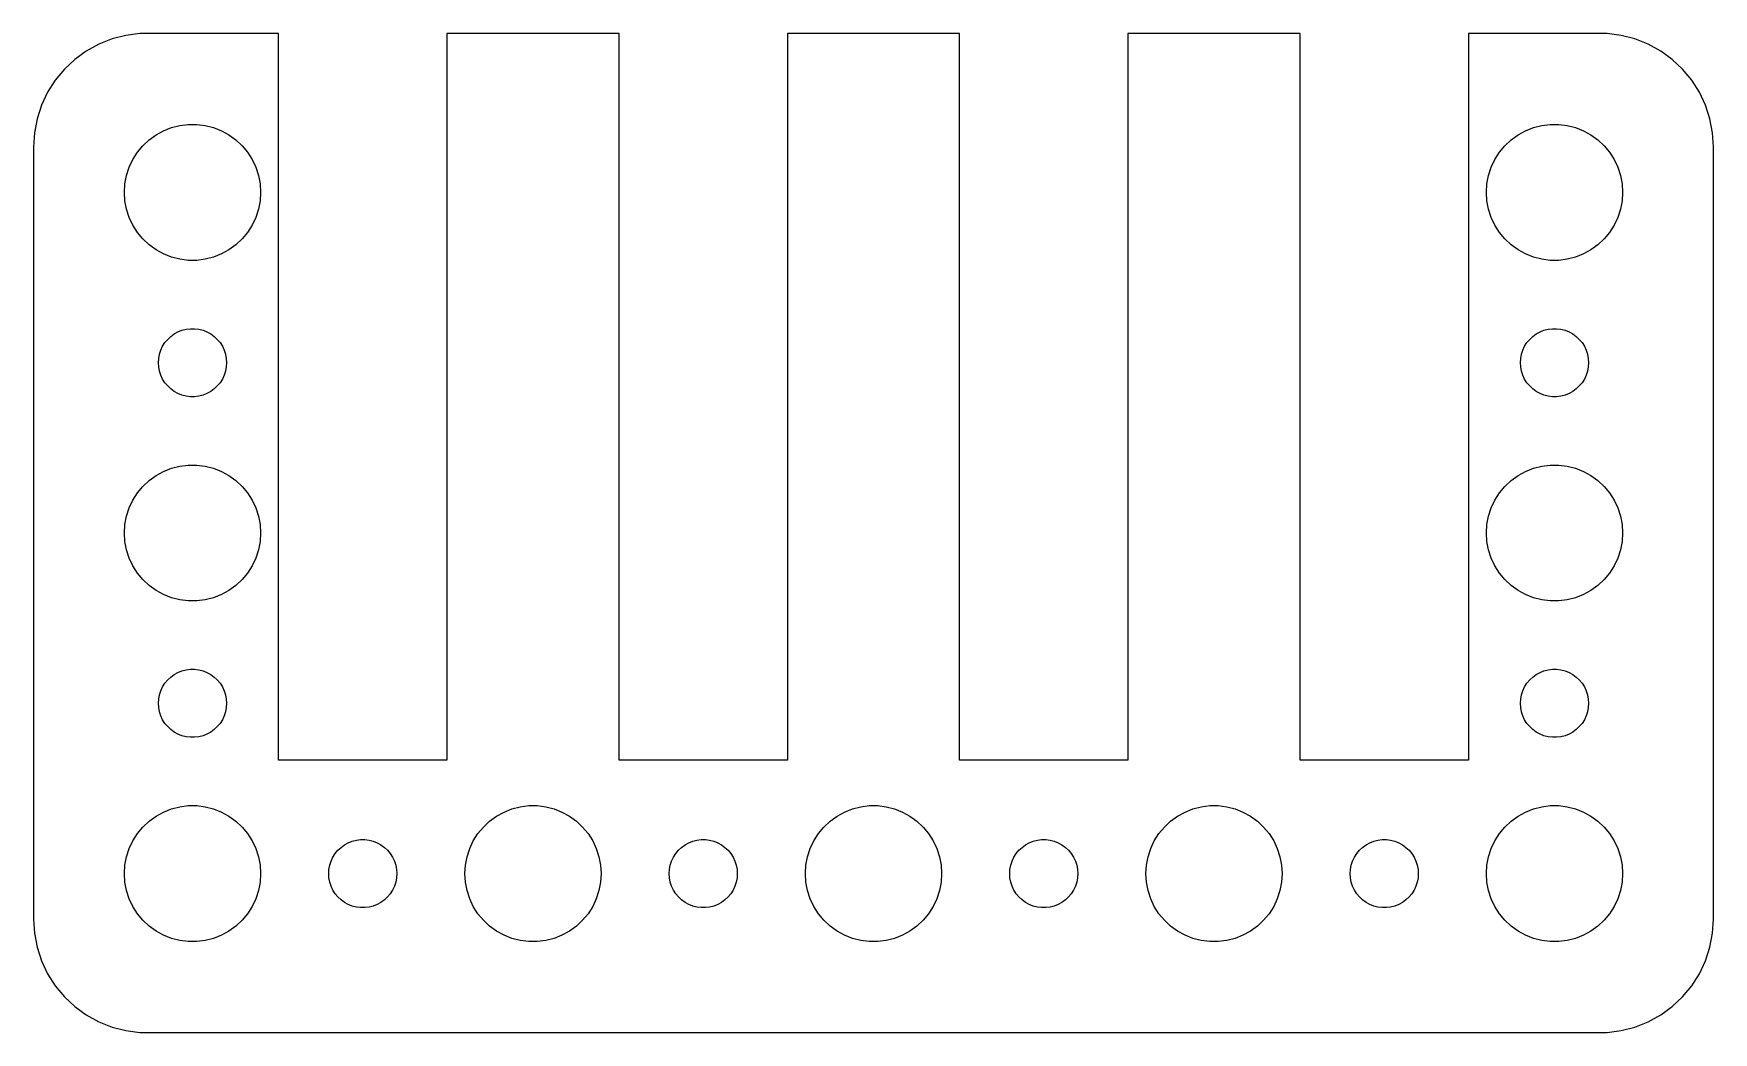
# Model space of a CAD drawing. Header units: metres. Extents: x -37 to 37, y 32 to 130.
# Drawn here: x -37 to 37, y 86 to 130 of the extents above; entities that cross this region are included whole.
import ezdxf

# ---------------------------------------------------------------- set-up
doc = ezdxf.new("R2010")
doc.units = ezdxf.units.M

msp = doc.modelspace()

# ---------------------------------------------------------------- linework, layer by layer
for p, q in [((-34.1289, 129.524), (-34.6791, 129.222)), ((-33.5451, 129.755), (-34.1289, 129.524)), ((-32.9369, 129.911), (-33.5451, 129.755)), ((-32.3139, 129.99), (-32.9369, 129.911)), ((-26.2062, 129.99), (-32.3139, 129.99)), ((-26.2062, 98), (-26.2062, 129.99)), ((-11.2062, 129.99), (-18.7938, 129.99)), ((-18.7938, 129.99), (-18.7938, 98)), ((-11.2062, 98), (-11.2062, 129.99)), ((3.79382, 129.99), (-3.79382, 129.99)), ((-3.79382, 129.99), (-3.79382, 98)), ((3.79382, 98), (3.79382, 129.99)), ((18.7938, 129.99), (11.2062, 129.99)), ((11.2062, 129.99), (11.2062, 98)), ((18.7938, 98), (18.7938, 129.99)), ((32.3139, 129.99), (26.2062, 129.99)), ((26.2062, 129.99), (26.2062, 98)), ((32.9369, 129.911), (32.3139, 129.99)), ((33.5451, 129.755), (32.9369, 129.911)), ((34.1289, 129.524), (33.5451, 129.755)), ((34.6791, 129.222), (34.1289, 129.524)), ((-35.1871, 128.853), (-35.6448, 128.423)), ((-34.6791, 129.222), (-35.1871, 128.853)), ((35.1871, 128.853), (34.6791, 129.222)), ((35.6448, 128.423), (35.1871, 128.853)), ((-35.6448, 128.423), (-36.0451, 127.939)), ((36.0451, 127.939), (35.6448, 128.423)), ((-36.3815, 127.409), (-36.6489, 126.841)), ((-36.0451, 127.939), (-36.3815, 127.409)), ((36.3815, 127.409), (36.0451, 127.939)), ((36.6489, 126.841), (36.3815, 127.409)), ((-36.6489, 126.841), (-36.8429, 126.243)), ((36.8429, 126.243), (36.6489, 126.841)), ((-36.8429, 126.243), (-36.9606, 125.627)), ((-31.2773, 125.714), (-30.927, 125.853)), ((-30.927, 125.853), (-30.5621, 125.947)), ((-30.5621, 125.947), (-30.1884, 125.994)), ((-30.1884, 125.994), (-29.8116, 125.994)), ((-29.8116, 125.994), (-29.4379, 125.947)), ((-29.4379, 125.947), (-29.0729, 125.853)), ((-29.0729, 125.853), (-28.7227, 125.714)), ((28.7227, 125.714), (29.0729, 125.853)), ((29.0729, 125.853), (29.4379, 125.947)), ((29.4379, 125.947), (29.8116, 125.994)), ((29.8116, 125.994), (30.1884, 125.994)), ((30.1884, 125.994), (30.5621, 125.947)), ((30.5621, 125.947), (30.927, 125.853)), ((30.927, 125.853), (31.2773, 125.714)), ((36.9606, 125.627), (36.8429, 126.243)), ((-36.9606, 125.627), (-37, 125)), ((-32.1869, 125.054), (-31.9123, 125.312)), ((-31.9123, 125.312), (-31.6075, 125.533)), ((-31.6075, 125.533), (-31.2773, 125.714)), ((-28.7227, 125.714), (-28.3925, 125.533)), ((-28.3925, 125.533), (-28.0877, 125.312)), ((-28.0877, 125.312), (-27.8131, 125.054)), ((27.8131, 125.054), (28.0877, 125.312)), ((28.0877, 125.312), (28.3925, 125.533)), ((28.3925, 125.533), (28.7227, 125.714)), ((31.2773, 125.714), (31.6075, 125.533)), ((31.6075, 125.533), (31.9123, 125.312)), ((31.9123, 125.312), (32.1869, 125.054)), ((37, 125), (36.9606, 125.627)), ((-37, 125), (-37, 91)), ((-32.7893, 124.104), (-32.6289, 124.445)), ((-32.6289, 124.445), (-32.427, 124.763)), ((-32.427, 124.763), (-32.1869, 125.054)), ((-27.8131, 125.054), (-27.5729, 124.763)), ((-27.5729, 124.763), (-27.3711, 124.445)), ((-27.3711, 124.445), (-27.2107, 124.104)), ((27.2107, 124.104), (27.3711, 124.445)), ((27.3711, 124.445), (27.5729, 124.763)), ((27.5729, 124.763), (27.8131, 125.054)), ((32.1869, 125.054), (32.427, 124.763)), ((32.427, 124.763), (32.6289, 124.445)), ((32.6289, 124.445), (32.7893, 124.104)), ((37, 91), (37, 125)), ((-32.9763, 123.376), (-32.9057, 123.746)), ((-32.9057, 123.746), (-32.7893, 124.104)), ((-27.2107, 124.104), (-27.0942, 123.746)), ((-27.0942, 123.746), (-27.0237, 123.376)), ((27.0237, 123.376), (27.0942, 123.746)), ((27.0942, 123.746), (27.2107, 124.104)), ((32.7893, 124.104), (32.9057, 123.746)), ((32.9057, 123.746), (32.9763, 123.376)), ((-33, 123), (-32.9763, 123.376)), ((-32.9763, 122.624), (-33, 123)), ((-27.0237, 123.376), (-27, 123)), ((-27, 123), (-27.0237, 122.624)), ((27, 123), (27.0237, 123.376)), ((27.0237, 122.624), (27, 123)), ((32.9763, 123.376), (33, 123)), ((33, 123), (32.9763, 122.624)), ((-32.9057, 122.254), (-32.9763, 122.624)), ((-32.7893, 121.896), (-32.9057, 122.254)), ((-27.0942, 122.254), (-27.2107, 121.896)), ((-27.0237, 122.624), (-27.0942, 122.254)), ((27.0942, 122.254), (27.0237, 122.624)), ((27.2107, 121.896), (27.0942, 122.254)), ((32.9057, 122.254), (32.7893, 121.896)), ((32.9763, 122.624), (32.9057, 122.254)), ((-32.6289, 121.555), (-32.7893, 121.896)), ((-32.427, 121.237), (-32.6289, 121.555)), ((-27.3711, 121.555), (-27.5729, 121.237)), ((-27.2107, 121.896), (-27.3711, 121.555)), ((27.3711, 121.555), (27.2107, 121.896)), ((27.5729, 121.237), (27.3711, 121.555)), ((32.6289, 121.555), (32.427, 121.237)), ((32.7893, 121.896), (32.6289, 121.555)), ((-32.1869, 120.946), (-32.427, 121.237)), ((-31.9123, 120.688), (-32.1869, 120.946)), ((-31.6075, 120.467), (-31.9123, 120.688)), ((-28.0877, 120.688), (-28.3925, 120.467)), ((-27.8131, 120.946), (-28.0877, 120.688)), ((-27.5729, 121.237), (-27.8131, 120.946)), ((27.8131, 120.946), (27.5729, 121.237)), ((28.0877, 120.688), (27.8131, 120.946)), ((28.3925, 120.467), (28.0877, 120.688)), ((31.9123, 120.688), (31.6075, 120.467)), ((32.1869, 120.946), (31.9123, 120.688)), ((32.427, 121.237), (32.1869, 120.946)), ((-31.2773, 120.286), (-31.6075, 120.467)), ((-30.927, 120.147), (-31.2773, 120.286)), ((-30.5621, 120.053), (-30.927, 120.147)), ((-30.1884, 120.006), (-30.5621, 120.053)), ((-29.8116, 120.006), (-30.1884, 120.006)), ((-29.4379, 120.053), (-29.8116, 120.006)), ((-29.0729, 120.147), (-29.4379, 120.053)), ((-28.7227, 120.286), (-29.0729, 120.147)), ((-28.3925, 120.467), (-28.7227, 120.286)), ((28.7227, 120.286), (28.3925, 120.467)), ((29.0729, 120.147), (28.7227, 120.286)), ((29.4379, 120.053), (29.0729, 120.147)), ((29.8116, 120.006), (29.4379, 120.053)), ((30.1884, 120.006), (29.8116, 120.006)), ((30.5621, 120.053), (30.1884, 120.006)), ((30.927, 120.147), (30.5621, 120.053)), ((31.2773, 120.286), (30.927, 120.147)), ((31.6075, 120.467), (31.2773, 120.286)), ((-30.6387, 116.857), (-30.4635, 116.927)), ((-30.4635, 116.927), (-30.2811, 116.973)), ((-30.2811, 116.973), (-30.0942, 116.997)), ((-30.0942, 116.997), (-29.9058, 116.997)), ((-29.9058, 116.997), (-29.7189, 116.973)), ((-29.7189, 116.973), (-29.5365, 116.927)), ((-29.5365, 116.927), (-29.3613, 116.857)), ((29.3613, 116.857), (29.5365, 116.927)), ((29.5365, 116.927), (29.7189, 116.973)), ((29.7189, 116.973), (29.9058, 116.997)), ((29.9058, 116.997), (30.0942, 116.997)), ((30.0942, 116.997), (30.2811, 116.973)), ((30.2811, 116.973), (30.4635, 116.927)), ((30.4635, 116.927), (30.6387, 116.857)), ((-31.3947, 116.052), (-31.3145, 116.223)), ((-31.3145, 116.223), (-31.2135, 116.382)), ((-31.2135, 116.382), (-31.0934, 116.527)), ((-31.0934, 116.527), (-30.9561, 116.656)), ((-30.9561, 116.656), (-30.8037, 116.766)), ((-30.8037, 116.766), (-30.6387, 116.857)), ((-29.3613, 116.857), (-29.1963, 116.766)), ((-29.1963, 116.766), (-29.0439, 116.656)), ((-29.0439, 116.656), (-28.9065, 116.527)), ((-28.9065, 116.527), (-28.7865, 116.382)), ((-28.7865, 116.382), (-28.6855, 116.223)), ((-28.6855, 116.223), (-28.6053, 116.052)), ((28.6053, 116.052), (28.6855, 116.223)), ((28.6855, 116.223), (28.7865, 116.382)), ((28.7865, 116.382), (28.9065, 116.527)), ((28.9065, 116.527), (29.0439, 116.656)), ((29.0439, 116.656), (29.1963, 116.766)), ((29.1963, 116.766), (29.3613, 116.857)), ((30.6387, 116.857), (30.8037, 116.766)), ((30.8037, 116.766), (30.9561, 116.656)), ((30.9561, 116.656), (31.0934, 116.527)), ((31.0934, 116.527), (31.2135, 116.382)), ((31.2135, 116.382), (31.3145, 116.223)), ((31.3145, 116.223), (31.3947, 116.052)), ((-31.5, 115.5), (-31.4882, 115.688)), ((-31.4882, 115.312), (-31.5, 115.5)), ((-31.4882, 115.688), (-31.4529, 115.873)), ((-31.4529, 115.873), (-31.3947, 116.052)), ((-28.6053, 116.052), (-28.5471, 115.873)), ((-28.5471, 115.873), (-28.5118, 115.688)), ((-28.5118, 115.688), (-28.5, 115.5)), ((-28.5, 115.5), (-28.5118, 115.312)), ((28.5, 115.5), (28.5118, 115.688)), ((28.5118, 115.312), (28.5, 115.5)), ((28.5118, 115.688), (28.5471, 115.873)), ((28.5471, 115.873), (28.6053, 116.052)), ((31.3947, 116.052), (31.4529, 115.873)), ((31.4529, 115.873), (31.4882, 115.688)), ((31.4882, 115.688), (31.5, 115.5)), ((31.5, 115.5), (31.4882, 115.312)), ((-31.4529, 115.127), (-31.4882, 115.312)), ((-31.3947, 114.948), (-31.4529, 115.127)), ((-31.3145, 114.777), (-31.3947, 114.948)), ((-31.2135, 114.618), (-31.3145, 114.777)), ((-28.6855, 114.777), (-28.7865, 114.618)), ((-28.6053, 114.948), (-28.6855, 114.777)), ((-28.5471, 115.127), (-28.6053, 114.948)), ((-28.5118, 115.312), (-28.5471, 115.127)), ((28.5471, 115.127), (28.5118, 115.312)), ((28.6053, 114.948), (28.5471, 115.127)), ((28.6855, 114.777), (28.6053, 114.948)), ((28.7865, 114.618), (28.6855, 114.777)), ((31.3145, 114.777), (31.2135, 114.618)), ((31.3947, 114.948), (31.3145, 114.777)), ((31.4529, 115.127), (31.3947, 114.948)), ((31.4882, 115.312), (31.4529, 115.127)), ((-31.0934, 114.473), (-31.2135, 114.618)), ((-30.9561, 114.344), (-31.0934, 114.473)), ((-30.8037, 114.234), (-30.9561, 114.344)), ((-30.6387, 114.143), (-30.8037, 114.234)), ((-30.4635, 114.073), (-30.6387, 114.143)), ((-30.2811, 114.027), (-30.4635, 114.073)), ((-30.0942, 114.003), (-30.2811, 114.027)), ((-29.9058, 114.003), (-30.0942, 114.003)), ((-29.7189, 114.027), (-29.9058, 114.003)), ((-29.5365, 114.073), (-29.7189, 114.027)), ((-29.3613, 114.143), (-29.5365, 114.073)), ((-29.1963, 114.234), (-29.3613, 114.143)), ((-29.0439, 114.344), (-29.1963, 114.234)), ((-28.9065, 114.473), (-29.0439, 114.344)), ((-28.7865, 114.618), (-28.9065, 114.473)), ((28.9065, 114.473), (28.7865, 114.618)), ((29.0439, 114.344), (28.9065, 114.473)), ((29.1963, 114.234), (29.0439, 114.344)), ((29.3613, 114.143), (29.1963, 114.234)), ((29.5365, 114.073), (29.3613, 114.143)), ((29.7189, 114.027), (29.5365, 114.073)), ((29.9058, 114.003), (29.7189, 114.027)), ((30.0942, 114.003), (29.9058, 114.003)), ((30.2811, 114.027), (30.0942, 114.003)), ((30.4635, 114.073), (30.2811, 114.027)), ((30.6387, 114.143), (30.4635, 114.073)), ((30.8037, 114.234), (30.6387, 114.143)), ((30.9561, 114.344), (30.8037, 114.234)), ((31.0934, 114.473), (30.9561, 114.344)), ((31.2135, 114.618), (31.0934, 114.473)), ((-32.1869, 110.054), (-31.9123, 110.312)), ((-31.9123, 110.312), (-31.6075, 110.533)), ((-31.6075, 110.533), (-31.2773, 110.714)), ((-31.2773, 110.714), (-30.927, 110.853)), ((-30.927, 110.853), (-30.5621, 110.947)), ((-30.5621, 110.947), (-30.1884, 110.994)), ((-30.1884, 110.994), (-29.8116, 110.994)), ((-29.8116, 110.994), (-29.4379, 110.947)), ((-29.4379, 110.947), (-29.0729, 110.853)), ((-29.0729, 110.853), (-28.7227, 110.714)), ((-28.7227, 110.714), (-28.3925, 110.533)), ((-28.3925, 110.533), (-28.0877, 110.312)), ((-28.0877, 110.312), (-27.8131, 110.054)), ((27.8131, 110.054), (28.0877, 110.312)), ((28.0877, 110.312), (28.3925, 110.533)), ((28.3925, 110.533), (28.7227, 110.714)), ((28.7227, 110.714), (29.0729, 110.853)), ((29.0729, 110.853), (29.4379, 110.947)), ((29.4379, 110.947), (29.8116, 110.994)), ((29.8116, 110.994), (30.1884, 110.994)), ((30.1884, 110.994), (30.5621, 110.947)), ((30.5621, 110.947), (30.927, 110.853)), ((30.927, 110.853), (31.2773, 110.714)), ((31.2773, 110.714), (31.6075, 110.533)), ((31.6075, 110.533), (31.9123, 110.312)), ((31.9123, 110.312), (32.1869, 110.054)), ((-32.6289, 109.445), (-32.427, 109.763)), ((-32.427, 109.763), (-32.1869, 110.054)), ((-27.8131, 110.054), (-27.5729, 109.763)), ((-27.5729, 109.763), (-27.3711, 109.445)), ((27.3711, 109.445), (27.5729, 109.763)), ((27.5729, 109.763), (27.8131, 110.054)), ((32.1869, 110.054), (32.427, 109.763)), ((32.427, 109.763), (32.6289, 109.445)), ((-32.9057, 108.746), (-32.7893, 109.104)), ((-32.7893, 109.104), (-32.6289, 109.445)), ((-27.3711, 109.445), (-27.2107, 109.104)), ((-27.2107, 109.104), (-27.0942, 108.746)), ((27.0942, 108.746), (27.2107, 109.104)), ((27.2107, 109.104), (27.3711, 109.445)), ((32.6289, 109.445), (32.7893, 109.104)), ((32.7893, 109.104), (32.9057, 108.746)), ((-33, 108), (-32.9763, 108.376)), ((-32.9763, 108.376), (-32.9057, 108.746)), ((-27.0942, 108.746), (-27.0237, 108.376)), ((-27.0237, 108.376), (-27, 108)), ((27, 108), (27.0237, 108.376)), ((27.0237, 108.376), (27.0942, 108.746)), ((32.9057, 108.746), (32.9763, 108.376)), ((32.9763, 108.376), (33, 108)), ((-32.9763, 107.624), (-33, 108)), ((-32.9057, 107.254), (-32.9763, 107.624)), ((-27.0237, 107.624), (-27.0942, 107.254)), ((-27, 108), (-27.0237, 107.624)), ((27.0237, 107.624), (27, 108)), ((27.0942, 107.254), (27.0237, 107.624)), ((32.9763, 107.624), (32.9057, 107.254)), ((33, 108), (32.9763, 107.624)), ((-32.7893, 106.896), (-32.9057, 107.254)), ((-32.6289, 106.555), (-32.7893, 106.896)), ((-27.2107, 106.896), (-27.3711, 106.555)), ((-27.0942, 107.254), (-27.2107, 106.896)), ((27.2107, 106.896), (27.0942, 107.254)), ((27.3711, 106.555), (27.2107, 106.896)), ((32.7893, 106.896), (32.6289, 106.555)), ((32.9057, 107.254), (32.7893, 106.896)), ((-32.427, 106.237), (-32.6289, 106.555)), ((-32.1869, 105.946), (-32.427, 106.237)), ((-31.9123, 105.688), (-32.1869, 105.946)), ((-27.8131, 105.946), (-28.0877, 105.688)), ((-27.5729, 106.237), (-27.8131, 105.946)), ((-27.3711, 106.555), (-27.5729, 106.237)), ((27.5729, 106.237), (27.3711, 106.555)), ((27.8131, 105.946), (27.5729, 106.237)), ((28.0877, 105.688), (27.8131, 105.946)), ((32.1869, 105.946), (31.9123, 105.688)), ((32.427, 106.237), (32.1869, 105.946)), ((32.6289, 106.555), (32.427, 106.237)), ((-31.6075, 105.467), (-31.9123, 105.688)), ((-31.2773, 105.286), (-31.6075, 105.467)), ((-30.927, 105.147), (-31.2773, 105.286)), ((-30.5621, 105.053), (-30.927, 105.147)), ((-29.0729, 105.147), (-29.4379, 105.053)), ((-28.7227, 105.286), (-29.0729, 105.147)), ((-28.3925, 105.467), (-28.7227, 105.286)), ((-28.0877, 105.688), (-28.3925, 105.467)), ((28.3925, 105.467), (28.0877, 105.688)), ((28.7227, 105.286), (28.3925, 105.467)), ((29.0729, 105.147), (28.7227, 105.286)), ((29.4379, 105.053), (29.0729, 105.147)), ((30.927, 105.147), (30.5621, 105.053)), ((31.2773, 105.286), (30.927, 105.147)), ((31.6075, 105.467), (31.2773, 105.286)), ((31.9123, 105.688), (31.6075, 105.467)), ((-30.1884, 105.006), (-30.5621, 105.053)), ((-29.8116, 105.006), (-30.1884, 105.006)), ((-29.4379, 105.053), (-29.8116, 105.006)), ((29.8116, 105.006), (29.4379, 105.053)), ((30.1884, 105.006), (29.8116, 105.006)), ((30.5621, 105.053), (30.1884, 105.006)), ((-31.3145, 101.223), (-31.2135, 101.382)), ((-31.2135, 101.382), (-31.0934, 101.527)), ((-31.0934, 101.527), (-30.9561, 101.656)), ((-30.9561, 101.656), (-30.8037, 101.766)), ((-30.8037, 101.766), (-30.6387, 101.857)), ((-30.6387, 101.857), (-30.4635, 101.927)), ((-30.4635, 101.927), (-30.2811, 101.973)), ((-30.2811, 101.973), (-30.0942, 101.997)), ((-30.0942, 101.997), (-29.9058, 101.997)), ((-29.9058, 101.997), (-29.7189, 101.973)), ((-29.7189, 101.973), (-29.5365, 101.927)), ((-29.5365, 101.927), (-29.3613, 101.857)), ((-29.3613, 101.857), (-29.1963, 101.766)), ((-29.1963, 101.766), (-29.0439, 101.656)), ((-29.0439, 101.656), (-28.9065, 101.527)), ((-28.9065, 101.527), (-28.7865, 101.382)), ((-28.7865, 101.382), (-28.6855, 101.223)), ((28.6855, 101.223), (28.7865, 101.382)), ((28.7865, 101.382), (28.9065, 101.527)), ((28.9065, 101.527), (29.0439, 101.656)), ((29.0439, 101.656), (29.1963, 101.766)), ((29.1963, 101.766), (29.3613, 101.857)), ((29.3613, 101.857), (29.5365, 101.927)), ((29.5365, 101.927), (29.7189, 101.973)), ((29.7189, 101.973), (29.9058, 101.997)), ((29.9058, 101.997), (30.0942, 101.997)), ((30.0942, 101.997), (30.2811, 101.973)), ((30.2811, 101.973), (30.4635, 101.927)), ((30.4635, 101.927), (30.6387, 101.857)), ((30.6387, 101.857), (30.8037, 101.766)), ((30.8037, 101.766), (30.9561, 101.656)), ((30.9561, 101.656), (31.0934, 101.527)), ((31.0934, 101.527), (31.2135, 101.382)), ((31.2135, 101.382), (31.3145, 101.223)), ((-31.5, 100.5), (-31.4882, 100.688)), ((-31.4882, 100.688), (-31.4529, 100.873)), ((-31.4529, 100.873), (-31.3947, 101.052)), ((-31.3947, 101.052), (-31.3145, 101.223)), ((-28.6855, 101.223), (-28.6053, 101.052)), ((-28.6053, 101.052), (-28.5471, 100.873)), ((-28.5471, 100.873), (-28.5118, 100.688)), ((-28.5118, 100.688), (-28.5, 100.5)), ((28.5, 100.5), (28.5118, 100.688)), ((28.5118, 100.688), (28.5471, 100.873)), ((28.5471, 100.873), (28.6053, 101.052)), ((28.6053, 101.052), (28.6855, 101.223)), ((31.3145, 101.223), (31.3947, 101.052)), ((31.3947, 101.052), (31.4529, 100.873)), ((31.4529, 100.873), (31.4882, 100.688)), ((31.4882, 100.688), (31.5, 100.5)), ((-31.4882, 100.312), (-31.5, 100.5)), ((-31.4529, 100.127), (-31.4882, 100.312)), ((-31.3947, 99.9478), (-31.4529, 100.127)), ((-31.3145, 99.7774), (-31.3947, 99.9478)), ((-28.6053, 99.9478), (-28.6855, 99.7774)), ((-28.5471, 100.127), (-28.6053, 99.9478)), ((-28.5118, 100.312), (-28.5471, 100.127)), ((-28.5, 100.5), (-28.5118, 100.312)), ((28.5118, 100.312), (28.5, 100.5)), ((28.5471, 100.127), (28.5118, 100.312)), ((28.6053, 99.9478), (28.5471, 100.127)), ((28.6855, 99.7774), (28.6053, 99.9478)), ((31.3947, 99.9478), (31.3145, 99.7774)), ((31.4529, 100.127), (31.3947, 99.9478)), ((31.4882, 100.312), (31.4529, 100.127)), ((31.5, 100.5), (31.4882, 100.312)), ((-31.2135, 99.6183), (-31.3145, 99.7774)), ((-31.0934, 99.4732), (-31.2135, 99.6183)), ((-30.9561, 99.3442), (-31.0934, 99.4732)), ((-30.8037, 99.2335), (-30.9561, 99.3442)), ((-30.6387, 99.1428), (-30.8037, 99.2335)), ((-29.1963, 99.2335), (-29.3613, 99.1428)), ((-29.0439, 99.3442), (-29.1963, 99.2335)), ((-28.9065, 99.4732), (-29.0439, 99.3442)), ((-28.7865, 99.6183), (-28.9065, 99.4732)), ((-28.6855, 99.7774), (-28.7865, 99.6183)), ((28.7865, 99.6183), (28.6855, 99.7774)), ((28.9065, 99.4732), (28.7865, 99.6183)), ((29.0439, 99.3442), (28.9065, 99.4732)), ((29.1963, 99.2335), (29.0439, 99.3442)), ((29.3613, 99.1428), (29.1963, 99.2335)), ((30.8037, 99.2335), (30.6387, 99.1428)), ((30.9561, 99.3442), (30.8037, 99.2335)), ((31.0934, 99.4732), (30.9561, 99.3442)), ((31.2135, 99.6183), (31.0934, 99.4732)), ((31.3145, 99.7774), (31.2135, 99.6183)), ((-30.4635, 99.0734), (-30.6387, 99.1428)), ((-30.2811, 99.0266), (-30.4635, 99.0734)), ((-30.0942, 99.003), (-30.2811, 99.0266)), ((-29.9058, 99.003), (-30.0942, 99.003)), ((-29.7189, 99.0266), (-29.9058, 99.003)), ((-29.5365, 99.0734), (-29.7189, 99.0266)), ((-29.3613, 99.1428), (-29.5365, 99.0734)), ((29.5365, 99.0734), (29.3613, 99.1428)), ((29.7189, 99.0266), (29.5365, 99.0734)), ((29.9058, 99.003), (29.7189, 99.0266)), ((30.0942, 99.003), (29.9058, 99.003)), ((30.2811, 99.0266), (30.0942, 99.003)), ((30.4635, 99.0734), (30.2811, 99.0266)), ((30.6387, 99.1428), (30.4635, 99.0734)), ((-18.7938, 98), (-26.2062, 98)), ((-3.79382, 98), (-11.2062, 98)), ((11.2062, 98), (3.79382, 98)), ((26.2062, 98), (18.7938, 98)), ((-31.9123, 95.3116), (-31.6075, 95.533)), ((-31.6075, 95.533), (-31.2773, 95.7145)), ((-31.2773, 95.7145), (-30.927, 95.8532)), ((-30.927, 95.8532), (-30.5621, 95.9469)), ((-30.5621, 95.9469), (-30.1884, 95.9941)), ((-30.1884, 95.9941), (-29.8116, 95.9941)), ((-29.8116, 95.9941), (-29.4379, 95.9469)), ((-29.4379, 95.9469), (-29.0729, 95.8532)), ((-29.0729, 95.8532), (-28.7227, 95.7145)), ((-28.7227, 95.7145), (-28.3925, 95.533)), ((-28.3925, 95.533), (-28.0877, 95.3116)), ((-16.9123, 95.3116), (-16.6075, 95.533)), ((-16.6075, 95.533), (-16.2773, 95.7145)), ((-16.2773, 95.7145), (-15.927, 95.8532)), ((-15.927, 95.8532), (-15.5621, 95.9469)), ((-15.5621, 95.9469), (-15.1884, 95.9941)), ((-15.1884, 95.9941), (-14.8116, 95.9941)), ((-14.8116, 95.9941), (-14.4379, 95.9469)), ((-14.4379, 95.9469), (-14.0729, 95.8532)), ((-14.0729, 95.8532), (-13.7227, 95.7145)), ((-13.7227, 95.7145), (-13.3925, 95.533)), ((-13.3925, 95.533), (-13.0877, 95.3116)), ((-1.91226, 95.3116), (-1.60747, 95.533)), ((-1.60747, 95.533), (-1.27733, 95.7145)), ((-1.27733, 95.7145), (-0.92705, 95.8532)), ((-0.92705, 95.8532), (-0.56213, 95.9469)), ((-0.56213, 95.9469), (-0.18837, 95.9941)), ((-0.18837, 95.9941), (0.18837, 95.9941)), ((0.18837, 95.9941), (0.56213, 95.9469)), ((0.56213, 95.9469), (0.92705, 95.8532)), ((0.92705, 95.8532), (1.27733, 95.7145)), ((1.27733, 95.7145), (1.60747, 95.533)), ((1.60747, 95.533), (1.91226, 95.3116)), ((13.0877, 95.3116), (13.3925, 95.533)), ((13.3925, 95.533), (13.7227, 95.7145)), ((13.7227, 95.7145), (14.0729, 95.8532)), ((14.0729, 95.8532), (14.4379, 95.9469)), ((14.4379, 95.9469), (14.8116, 95.9941)), ((14.8116, 95.9941), (15.1884, 95.9941)), ((15.1884, 95.9941), (15.5621, 95.9469)), ((15.5621, 95.9469), (15.927, 95.8532)), ((15.927, 95.8532), (16.2773, 95.7145)), ((16.2773, 95.7145), (16.6075, 95.533)), ((16.6075, 95.533), (16.9123, 95.3116)), ((28.0877, 95.3116), (28.3925, 95.533)), ((28.3925, 95.533), (28.7227, 95.7145)), ((28.7227, 95.7145), (29.0729, 95.8532)), ((29.0729, 95.8532), (29.4379, 95.9469)), ((29.4379, 95.9469), (29.8116, 95.9941)), ((29.8116, 95.9941), (30.1884, 95.9941)), ((30.1884, 95.9941), (30.5621, 95.9469)), ((30.5621, 95.9469), (30.927, 95.8532)), ((30.927, 95.8532), (31.2773, 95.7145)), ((31.2773, 95.7145), (31.6075, 95.533)), ((31.6075, 95.533), (31.9123, 95.3116)), ((-32.6289, 94.4453), (-32.427, 94.7634)), ((-32.427, 94.7634), (-32.1869, 95.0536)), ((-32.1869, 95.0536), (-31.9123, 95.3116)), ((-28.0877, 95.3116), (-27.8131, 95.0536)), ((-27.8131, 95.0536), (-27.5729, 94.7634)), ((-27.5729, 94.7634), (-27.3711, 94.4453)), ((-17.6289, 94.4453), (-17.427, 94.7634)), ((-17.427, 94.7634), (-17.1869, 95.0536)), ((-17.1869, 95.0536), (-16.9123, 95.3116)), ((-13.0877, 95.3116), (-12.8131, 95.0536)), ((-12.8131, 95.0536), (-12.5729, 94.7634)), ((-12.5729, 94.7634), (-12.3711, 94.4453)), ((-2.62891, 94.4453), (-2.42705, 94.7634)), ((-2.42705, 94.7634), (-2.1869, 95.0536)), ((-2.1869, 95.0536), (-1.91226, 95.3116)), ((1.91226, 95.3116), (2.1869, 95.0536)), ((2.1869, 95.0536), (2.42705, 94.7634)), ((2.42705, 94.7634), (2.62891, 94.4453)), ((12.3711, 94.4453), (12.5729, 94.7634)), ((12.5729, 94.7634), (12.8131, 95.0536)), ((12.8131, 95.0536), (13.0877, 95.3116)), ((16.9123, 95.3116), (17.1869, 95.0536)), ((17.1869, 95.0536), (17.427, 94.7634)), ((17.427, 94.7634), (17.6289, 94.4453)), ((27.3711, 94.4453), (27.5729, 94.7634)), ((27.5729, 94.7634), (27.8131, 95.0536)), ((27.8131, 95.0536), (28.0877, 95.3116)), ((31.9123, 95.3116), (32.1869, 95.0536)), ((32.1869, 95.0536), (32.427, 94.7634)), ((32.427, 94.7634), (32.6289, 94.4453)), ((-32.9057, 93.7461), (-32.7893, 94.1044)), ((-32.7893, 94.1044), (-32.6289, 94.4453)), ((-27.3711, 94.4453), (-27.2107, 94.1044)), ((-27.2107, 94.1044), (-27.0942, 93.7461)), ((-23.7135, 93.8817), (-23.5934, 94.0268)), ((-23.5934, 94.0268), (-23.4561, 94.1558)), ((-23.4561, 94.1558), (-23.3037, 94.2665)), ((-23.3037, 94.2665), (-23.1387, 94.3573)), ((-23.1387, 94.3573), (-22.9635, 94.4266)), ((-22.9635, 94.4266), (-22.7811, 94.4734)), ((-22.7811, 94.4734), (-22.5942, 94.4971)), ((-22.5942, 94.4971), (-22.4058, 94.4971)), ((-22.4058, 94.4971), (-22.2189, 94.4734)), ((-22.2189, 94.4734), (-22.0365, 94.4266)), ((-22.0365, 94.4266), (-21.8613, 94.3573)), ((-21.8613, 94.3573), (-21.6963, 94.2665)), ((-21.6963, 94.2665), (-21.5439, 94.1558)), ((-21.5439, 94.1558), (-21.4065, 94.0268)), ((-21.4065, 94.0268), (-21.2865, 93.8817)), ((-17.9057, 93.7461), (-17.7893, 94.1044)), ((-17.7893, 94.1044), (-17.6289, 94.4453)), ((-12.3711, 94.4453), (-12.2107, 94.1044)), ((-12.2107, 94.1044), (-12.0942, 93.7461)), ((-8.71352, 93.8817), (-8.59344, 94.0268)), ((-8.59344, 94.0268), (-8.45613, 94.1558)), ((-8.45613, 94.1558), (-8.30373, 94.2665)), ((-8.30373, 94.2665), (-8.13866, 94.3573)), ((-8.13866, 94.3573), (-7.96352, 94.4266)), ((-7.96352, 94.4266), (-7.78107, 94.4734)), ((-7.78107, 94.4734), (-7.59418, 94.4971)), ((-7.59418, 94.4971), (-7.40581, 94.4971)), ((-7.40581, 94.4971), (-7.21892, 94.4734)), ((-7.21892, 94.4734), (-7.03647, 94.4266)), ((-7.03647, 94.4266), (-6.86133, 94.3573)), ((-6.86133, 94.3573), (-6.69626, 94.2665)), ((-6.69626, 94.2665), (-6.54385, 94.1558)), ((-6.54385, 94.1558), (-6.40654, 94.0268)), ((-6.40654, 94.0268), (-6.28647, 93.8817)), ((-2.90575, 93.7461), (-2.78932, 94.1044)), ((-2.78932, 94.1044), (-2.62891, 94.4453)), ((2.62891, 94.4453), (2.78932, 94.1044)), ((2.78932, 94.1044), (2.90575, 93.7461)), ((6.28647, 93.8817), (6.40654, 94.0268)), ((6.40654, 94.0268), (6.54385, 94.1558)), ((6.54385, 94.1558), (6.69626, 94.2665)), ((6.69626, 94.2665), (6.86133, 94.3573)), ((6.86133, 94.3573), (7.03647, 94.4266)), ((7.03647, 94.4266), (7.21892, 94.4734)), ((7.21892, 94.4734), (7.40581, 94.4971)), ((7.40581, 94.4971), (7.59418, 94.4971)), ((7.59418, 94.4971), (7.78107, 94.4734)), ((7.78107, 94.4734), (7.96352, 94.4266)), ((7.96352, 94.4266), (8.13866, 94.3573)), ((8.13866, 94.3573), (8.30373, 94.2665)), ((8.30373, 94.2665), (8.45613, 94.1558)), ((8.45613, 94.1558), (8.59344, 94.0268)), ((8.59344, 94.0268), (8.71352, 93.8817)), ((12.0942, 93.7461), (12.2107, 94.1044)), ((12.2107, 94.1044), (12.3711, 94.4453)), ((17.6289, 94.4453), (17.7893, 94.1044)), ((17.7893, 94.1044), (17.9057, 93.7461)), ((21.2865, 93.8817), (21.4065, 94.0268)), ((21.4065, 94.0268), (21.5439, 94.1558)), ((21.5439, 94.1558), (21.6963, 94.2665)), ((21.6963, 94.2665), (21.8613, 94.3573)), ((21.8613, 94.3573), (22.0365, 94.4266)), ((22.0365, 94.4266), (22.2189, 94.4734)), ((22.2189, 94.4734), (22.4058, 94.4971)), ((22.4058, 94.4971), (22.5942, 94.4971)), ((22.5942, 94.4971), (22.7811, 94.4734)), ((22.7811, 94.4734), (22.9635, 94.4266)), ((22.9635, 94.4266), (23.1387, 94.3573)), ((23.1387, 94.3573), (23.3037, 94.2665)), ((23.3037, 94.2665), (23.4561, 94.1558)), ((23.4561, 94.1558), (23.5934, 94.0268)), ((23.5934, 94.0268), (23.7135, 93.8817)), ((27.0942, 93.7461), (27.2107, 94.1044)), ((27.2107, 94.1044), (27.3711, 94.4453)), ((32.6289, 94.4453), (32.7893, 94.1044)), ((32.7893, 94.1044), (32.9057, 93.7461)), ((-33, 93), (-32.9763, 93.376)), ((-32.9763, 93.376), (-32.9057, 93.7461)), ((-27.0942, 93.7461), (-27.0237, 93.376)), ((-27.0237, 93.376), (-27, 93)), ((-23.9882, 93.188), (-23.9529, 93.373)), ((-23.9529, 93.373), (-23.8947, 93.5522)), ((-23.8947, 93.5522), (-23.8145, 93.7226)), ((-23.8145, 93.7226), (-23.7135, 93.8817)), ((-21.2865, 93.8817), (-21.1855, 93.7226)), ((-21.1855, 93.7226), (-21.1053, 93.5522)), ((-21.1053, 93.5522), (-21.0471, 93.373)), ((-21.0471, 93.373), (-21.0118, 93.188)), ((-18, 93), (-17.9763, 93.376)), ((-17.9763, 93.376), (-17.9057, 93.7461)), ((-12.0942, 93.7461), (-12.0237, 93.376)), ((-12.0237, 93.376), (-12, 93)), ((-8.98816, 93.188), (-8.95287, 93.373)), ((-8.95287, 93.373), (-8.89465, 93.5522)), ((-8.89465, 93.5522), (-8.81445, 93.7226)), ((-8.81445, 93.7226), (-8.71352, 93.8817)), ((-6.28647, 93.8817), (-6.18553, 93.7226)), ((-6.18553, 93.7226), (-6.10533, 93.5522)), ((-6.10533, 93.5522), (-6.04712, 93.373)), ((-6.04712, 93.373), (-6.01183, 93.188)), ((-3, 93), (-2.97633, 93.376)), ((-2.97633, 93.376), (-2.90575, 93.7461)), ((2.90575, 93.7461), (2.97633, 93.376)), ((2.97633, 93.376), (3, 93)), ((6.01183, 93.188), (6.04712, 93.373)), ((6.04712, 93.373), (6.10533, 93.5522)), ((6.10533, 93.5522), (6.18553, 93.7226)), ((6.18553, 93.7226), (6.28647, 93.8817)), ((8.71352, 93.8817), (8.81445, 93.7226)), ((8.81445, 93.7226), (8.89465, 93.5522)), ((8.89465, 93.5522), (8.95287, 93.373)), ((8.95287, 93.373), (8.98816, 93.188)), ((12, 93), (12.0237, 93.376)), ((12.0237, 93.376), (12.0942, 93.7461)), ((17.9057, 93.7461), (17.9763, 93.376)), ((17.9763, 93.376), (18, 93)), ((21.0118, 93.188), (21.0471, 93.373)), ((21.0471, 93.373), (21.1053, 93.5522)), ((21.1053, 93.5522), (21.1855, 93.7226)), ((21.1855, 93.7226), (21.2865, 93.8817)), ((23.7135, 93.8817), (23.8145, 93.7226)), ((23.8145, 93.7226), (23.8947, 93.5522)), ((23.8947, 93.5522), (23.9529, 93.373)), ((23.9529, 93.373), (23.9882, 93.188)), ((27, 93), (27.0237, 93.376)), ((27.0237, 93.376), (27.0942, 93.7461)), ((32.9057, 93.7461), (32.9763, 93.376)), ((32.9763, 93.376), (33, 93)), ((-32.9763, 92.624), (-33, 93)), ((-32.9057, 92.2539), (-32.9763, 92.624)), ((-27.0237, 92.624), (-27.0942, 92.2539)), ((-27, 93), (-27.0237, 92.624)), ((-24, 93), (-23.9882, 93.188)), ((-23.9882, 92.812), (-24, 93)), ((-23.9529, 92.627), (-23.9882, 92.812)), ((-23.8947, 92.4478), (-23.9529, 92.627)), ((-21.0471, 92.627), (-21.1053, 92.4478)), ((-21.0118, 92.812), (-21.0471, 92.627)), ((-21.0118, 93.188), (-21, 93)), ((-21, 93), (-21.0118, 92.812)), ((-17.9763, 92.624), (-18, 93)), ((-17.9057, 92.2539), (-17.9763, 92.624)), ((-12.0237, 92.624), (-12.0942, 92.2539)), ((-12, 93), (-12.0237, 92.624)), ((-9, 93), (-8.98816, 93.188)), ((-8.98816, 92.812), (-9, 93)), ((-8.95287, 92.627), (-8.98816, 92.812)), ((-8.89465, 92.4478), (-8.95287, 92.627)), ((-6.04712, 92.627), (-6.10533, 92.4478)), ((-6.01183, 92.812), (-6.04712, 92.627)), ((-6.01183, 93.188), (-6, 93)), ((-6, 93), (-6.01183, 92.812)), ((-2.97633, 92.624), (-3, 93)), ((-2.90575, 92.2539), (-2.97633, 92.624)), ((2.97633, 92.624), (2.90575, 92.2539)), ((3, 93), (2.97633, 92.624)), ((6, 93), (6.01183, 93.188)), ((6.01183, 92.812), (6, 93)), ((6.04712, 92.627), (6.01183, 92.812)), ((6.10533, 92.4478), (6.04712, 92.627)), ((8.95287, 92.627), (8.89465, 92.4478)), ((8.98816, 92.812), (8.95287, 92.627)), ((8.98816, 93.188), (9, 93)), ((9, 93), (8.98816, 92.812)), ((12.0237, 92.624), (12, 93)), ((12.0942, 92.2539), (12.0237, 92.624)), ((17.9763, 92.624), (17.9057, 92.2539)), ((18, 93), (17.9763, 92.624)), ((21, 93), (21.0118, 93.188)), ((21.0118, 92.812), (21, 93)), ((21.0471, 92.627), (21.0118, 92.812)), ((21.1053, 92.4478), (21.0471, 92.627)), ((23.9529, 92.627), (23.8947, 92.4478)), ((23.9882, 92.812), (23.9529, 92.627)), ((23.9882, 93.188), (24, 93)), ((24, 93), (23.9882, 92.812)), ((27.0237, 92.624), (27, 93)), ((27.0942, 92.2539), (27.0237, 92.624)), ((32.9763, 92.624), (32.9057, 92.2539)), ((33, 93), (32.9763, 92.624)), ((-32.7893, 91.8956), (-32.9057, 92.2539)), ((-32.6289, 91.5547), (-32.7893, 91.8956)), ((-27.2107, 91.8956), (-27.3711, 91.5547)), ((-27.0942, 92.2539), (-27.2107, 91.8956)), ((-23.8145, 92.2774), (-23.8947, 92.4478)), ((-23.7135, 92.1183), (-23.8145, 92.2774)), ((-23.5934, 91.9732), (-23.7135, 92.1183)), ((-23.4561, 91.8442), (-23.5934, 91.9732)), ((-23.3037, 91.7335), (-23.4561, 91.8442)), ((-21.5439, 91.8442), (-21.6963, 91.7335)), ((-21.4065, 91.9732), (-21.5439, 91.8442)), ((-21.2865, 92.1183), (-21.4065, 91.9732)), ((-21.1855, 92.2774), (-21.2865, 92.1183)), ((-21.1053, 92.4478), (-21.1855, 92.2774)), ((-17.7893, 91.8956), (-17.9057, 92.2539)), ((-17.6289, 91.5547), (-17.7893, 91.8956)), ((-12.2107, 91.8956), (-12.3711, 91.5547)), ((-12.0942, 92.2539), (-12.2107, 91.8956)), ((-8.81445, 92.2774), (-8.89465, 92.4478)), ((-8.71352, 92.1183), (-8.81445, 92.2774)), ((-8.59344, 91.9732), (-8.71352, 92.1183)), ((-8.45613, 91.8442), (-8.59344, 91.9732)), ((-8.30373, 91.7335), (-8.45613, 91.8442)), ((-6.54385, 91.8442), (-6.69626, 91.7335)), ((-6.40654, 91.9732), (-6.54385, 91.8442)), ((-6.28647, 92.1183), (-6.40654, 91.9732)), ((-6.18553, 92.2774), (-6.28647, 92.1183)), ((-6.10533, 92.4478), (-6.18553, 92.2774)), ((-2.78932, 91.8956), (-2.90575, 92.2539)), ((-2.62891, 91.5547), (-2.78932, 91.8956)), ((2.78932, 91.8956), (2.62891, 91.5547)), ((2.90575, 92.2539), (2.78932, 91.8956)), ((6.18553, 92.2774), (6.10533, 92.4478)), ((6.28647, 92.1183), (6.18553, 92.2774)), ((6.40654, 91.9732), (6.28647, 92.1183)), ((6.54385, 91.8442), (6.40654, 91.9732)), ((6.69626, 91.7335), (6.54385, 91.8442)), ((8.45613, 91.8442), (8.30373, 91.7335)), ((8.59344, 91.9732), (8.45613, 91.8442)), ((8.71352, 92.1183), (8.59344, 91.9732)), ((8.81445, 92.2774), (8.71352, 92.1183)), ((8.89465, 92.4478), (8.81445, 92.2774)), ((12.2107, 91.8956), (12.0942, 92.2539)), ((12.3711, 91.5547), (12.2107, 91.8956)), ((17.7893, 91.8956), (17.6289, 91.5547)), ((17.9057, 92.2539), (17.7893, 91.8956)), ((21.1855, 92.2774), (21.1053, 92.4478)), ((21.2865, 92.1183), (21.1855, 92.2774)), ((21.4065, 91.9732), (21.2865, 92.1183)), ((21.5439, 91.8442), (21.4065, 91.9732)), ((21.6963, 91.7335), (21.5439, 91.8442)), ((23.4561, 91.8442), (23.3037, 91.7335)), ((23.5934, 91.9732), (23.4561, 91.8442)), ((23.7135, 92.1183), (23.5934, 91.9732)), ((23.8145, 92.2774), (23.7135, 92.1183)), ((23.8947, 92.4478), (23.8145, 92.2774)), ((27.2107, 91.8956), (27.0942, 92.2539)), ((27.3711, 91.5547), (27.2107, 91.8956)), ((32.7893, 91.8956), (32.6289, 91.5547)), ((32.9057, 92.2539), (32.7893, 91.8956)), ((-32.427, 91.2366), (-32.6289, 91.5547)), ((-32.1869, 90.9464), (-32.427, 91.2366)), ((-27.5729, 91.2366), (-27.8131, 90.9464)), ((-27.3711, 91.5547), (-27.5729, 91.2366)), ((-23.1387, 91.6428), (-23.3037, 91.7335)), ((-22.9635, 91.5734), (-23.1387, 91.6428)), ((-22.7811, 91.5266), (-22.9635, 91.5734)), ((-22.5942, 91.503), (-22.7811, 91.5266)), ((-22.4058, 91.503), (-22.5942, 91.503)), ((-22.2189, 91.5266), (-22.4058, 91.503)), ((-22.0365, 91.5734), (-22.2189, 91.5266)), ((-21.8613, 91.6428), (-22.0365, 91.5734)), ((-21.6963, 91.7335), (-21.8613, 91.6428)), ((-17.427, 91.2366), (-17.6289, 91.5547)), ((-17.1869, 90.9464), (-17.427, 91.2366)), ((-12.5729, 91.2366), (-12.8131, 90.9464)), ((-12.3711, 91.5547), (-12.5729, 91.2366)), ((-8.13866, 91.6428), (-8.30373, 91.7335)), ((-7.96352, 91.5734), (-8.13866, 91.6428)), ((-7.78107, 91.5266), (-7.96352, 91.5734)), ((-7.59418, 91.503), (-7.78107, 91.5266)), ((-7.40581, 91.503), (-7.59418, 91.503)), ((-7.21892, 91.5266), (-7.40581, 91.503)), ((-7.03647, 91.5734), (-7.21892, 91.5266)), ((-6.86133, 91.6428), (-7.03647, 91.5734)), ((-6.69626, 91.7335), (-6.86133, 91.6428)), ((-2.42705, 91.2366), (-2.62891, 91.5547)), ((-2.1869, 90.9464), (-2.42705, 91.2366)), ((2.42705, 91.2366), (2.1869, 90.9464)), ((2.62891, 91.5547), (2.42705, 91.2366)), ((6.86133, 91.6428), (6.69626, 91.7335)), ((7.03647, 91.5734), (6.86133, 91.6428)), ((7.21892, 91.5266), (7.03647, 91.5734)), ((7.40581, 91.503), (7.21892, 91.5266)), ((7.59418, 91.503), (7.40581, 91.503)), ((7.78107, 91.5266), (7.59418, 91.503)), ((7.96352, 91.5734), (7.78107, 91.5266)), ((8.13866, 91.6428), (7.96352, 91.5734)), ((8.30373, 91.7335), (8.13866, 91.6428)), ((12.5729, 91.2366), (12.3711, 91.5547)), ((12.8131, 90.9464), (12.5729, 91.2366)), ((17.427, 91.2366), (17.1869, 90.9464)), ((17.6289, 91.5547), (17.427, 91.2366)), ((21.8613, 91.6428), (21.6963, 91.7335)), ((22.0365, 91.5734), (21.8613, 91.6428)), ((22.2189, 91.5266), (22.0365, 91.5734)), ((22.4058, 91.503), (22.2189, 91.5266)), ((22.5942, 91.503), (22.4058, 91.503)), ((22.7811, 91.5266), (22.5942, 91.503)), ((22.9635, 91.5734), (22.7811, 91.5266)), ((23.1387, 91.6428), (22.9635, 91.5734)), ((23.3037, 91.7335), (23.1387, 91.6428)), ((27.5729, 91.2366), (27.3711, 91.5547)), ((27.8131, 90.9464), (27.5729, 91.2366)), ((32.427, 91.2366), (32.1869, 90.9464)), ((32.6289, 91.5547), (32.427, 91.2366)), ((-37, 91), (-36.9606, 90.3733)), ((-36.9606, 90.3733), (-36.8429, 89.7566)), ((-31.9123, 90.6885), (-32.1869, 90.9464)), ((-31.6075, 90.467), (-31.9123, 90.6885)), ((-31.2773, 90.2855), (-31.6075, 90.467)), ((-30.927, 90.1468), (-31.2773, 90.2855)), ((-28.7227, 90.2855), (-29.0729, 90.1468)), ((-28.3925, 90.467), (-28.7227, 90.2855)), ((-28.0877, 90.6885), (-28.3925, 90.467)), ((-27.8131, 90.9464), (-28.0877, 90.6885)), ((-16.9123, 90.6885), (-17.1869, 90.9464)), ((-16.6075, 90.467), (-16.9123, 90.6885)), ((-16.2773, 90.2855), (-16.6075, 90.467)), ((-15.927, 90.1468), (-16.2773, 90.2855)), ((-13.7227, 90.2855), (-14.0729, 90.1468)), ((-13.3925, 90.467), (-13.7227, 90.2855)), ((-13.0877, 90.6885), (-13.3925, 90.467)), ((-12.8131, 90.9464), (-13.0877, 90.6885)), ((-1.91226, 90.6885), (-2.1869, 90.9464)), ((-1.60747, 90.467), (-1.91226, 90.6885)), ((-1.27733, 90.2855), (-1.60747, 90.467)), ((-0.92705, 90.1468), (-1.27733, 90.2855)), ((1.27733, 90.2855), (0.92705, 90.1468)), ((1.60747, 90.467), (1.27733, 90.2855)), ((1.91226, 90.6885), (1.60747, 90.467)), ((2.1869, 90.9464), (1.91226, 90.6885)), ((13.0877, 90.6885), (12.8131, 90.9464)), ((13.3925, 90.467), (13.0877, 90.6885)), ((13.7227, 90.2855), (13.3925, 90.467)), ((14.0729, 90.1468), (13.7227, 90.2855)), ((16.2773, 90.2855), (15.927, 90.1468)), ((16.6075, 90.467), (16.2773, 90.2855)), ((16.9123, 90.6885), (16.6075, 90.467)), ((17.1869, 90.9464), (16.9123, 90.6885)), ((28.0877, 90.6885), (27.8131, 90.9464)), ((28.3925, 90.467), (28.0877, 90.6885)), ((28.7227, 90.2855), (28.3925, 90.467)), ((29.0729, 90.1468), (28.7227, 90.2855)), ((31.2773, 90.2855), (30.927, 90.1468)), ((31.6075, 90.467), (31.2773, 90.2855)), ((31.9123, 90.6885), (31.6075, 90.467)), ((32.1869, 90.9464), (31.9123, 90.6885)), ((36.8429, 89.7566), (36.9606, 90.3733)), ((36.9606, 90.3733), (37, 91)), ((-36.8429, 89.7566), (-36.6489, 89.1594)), ((-30.5621, 90.0531), (-30.927, 90.1468)), ((-30.1884, 90.0059), (-30.5621, 90.0531)), ((-29.8116, 90.0059), (-30.1884, 90.0059)), ((-29.4379, 90.0531), (-29.8116, 90.0059)), ((-29.0729, 90.1468), (-29.4379, 90.0531)), ((-15.5621, 90.0531), (-15.927, 90.1468)), ((-15.1884, 90.0059), (-15.5621, 90.0531)), ((-14.8116, 90.0059), (-15.1884, 90.0059)), ((-14.4379, 90.0531), (-14.8116, 90.0059)), ((-14.0729, 90.1468), (-14.4379, 90.0531)), ((-0.56213, 90.0531), (-0.92705, 90.1468)), ((-0.18837, 90.0059), (-0.56213, 90.0531)), ((0.18837, 90.0059), (-0.18837, 90.0059)), ((0.56213, 90.0531), (0.18837, 90.0059)), ((0.92705, 90.1468), (0.56213, 90.0531)), ((14.4379, 90.0531), (14.0729, 90.1468)), ((14.8116, 90.0059), (14.4379, 90.0531)), ((15.1884, 90.0059), (14.8116, 90.0059)), ((15.5621, 90.0531), (15.1884, 90.0059)), ((15.927, 90.1468), (15.5621, 90.0531)), ((29.4379, 90.0531), (29.0729, 90.1468)), ((29.8116, 90.0059), (29.4379, 90.0531)), ((30.1884, 90.0059), (29.8116, 90.0059)), ((30.5621, 90.0531), (30.1884, 90.0059)), ((30.927, 90.1468), (30.5621, 90.0531)), ((36.6489, 89.1594), (36.8429, 89.7566)), ((-36.6489, 89.1594), (-36.3815, 88.5912)), ((36.3815, 88.5912), (36.6489, 89.1594)), ((-36.3815, 88.5912), (-36.0451, 88.0611)), ((-36.0451, 88.0611), (-35.6448, 87.5773)), ((35.6448, 87.5773), (36.0451, 88.0611)), ((36.0451, 88.0611), (36.3815, 88.5912)), ((-35.6448, 87.5773), (-35.1871, 87.1474)), ((35.1871, 87.1474), (35.6448, 87.5773)), ((-35.1871, 87.1474), (-34.6791, 86.7784)), ((-34.6791, 86.7784), (-34.1289, 86.4759)), ((34.1289, 86.4759), (34.6791, 86.7784)), ((34.6791, 86.7784), (35.1871, 87.1474)), ((-34.1289, 86.4759), (-33.5451, 86.2447)), ((-33.5451, 86.2447), (-32.9369, 86.0886)), ((-32.9369, 86.0886), (-32.3139, 86.0099)), ((-32.3139, 86.0099), (32.3139, 86.0099)), ((32.3139, 86.0099), (32.9369, 86.0886)), ((32.9369, 86.0886), (33.5451, 86.2447)), ((33.5451, 86.2447), (34.1289, 86.4759))]:
    msp.add_line(p, q)

doc.saveas('drawing.dxf')
